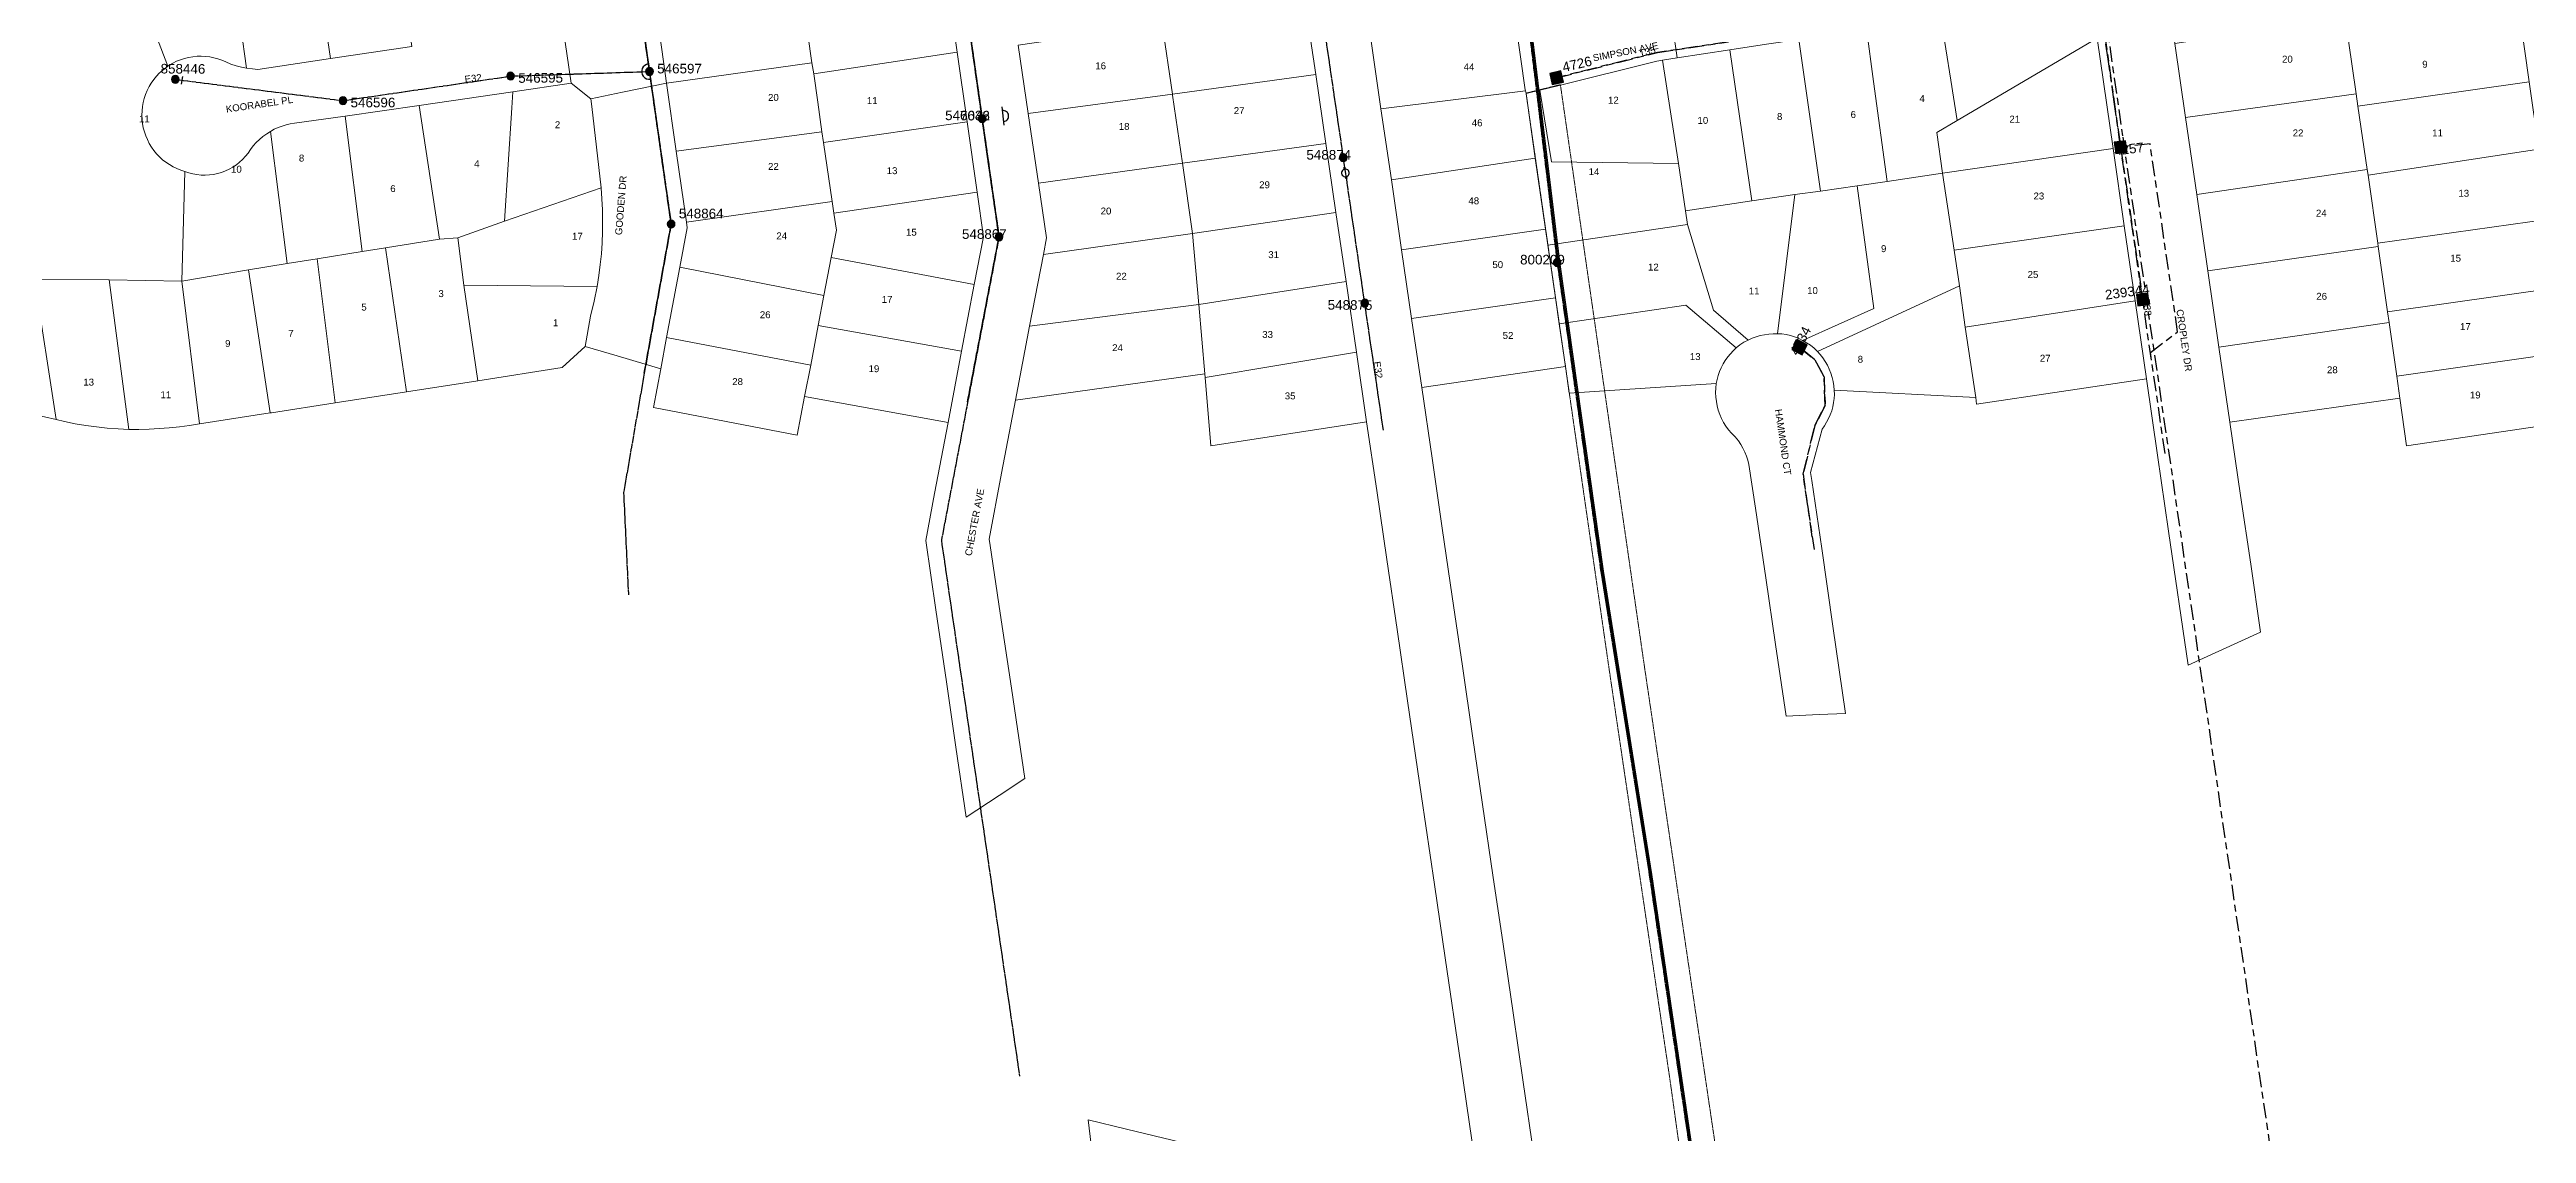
# Model space of a CAD drawing. Header units: metres. Extents: x 311460 to 313373, y 6261260 to 6263889.
# Drawn here: x 312213 to 312858, y 6261847 to 6262129 of the extents above; entities that cross this region are included whole.
import ezdxf
from ezdxf.enums import TextEntityAlignment as Align

# ---------------------------------------------------------------- set-up
doc = ezdxf.new("R2010")
doc.units = ezdxf.units.M
for name, pattern in [('Cable Exist OH', [1, 1, 0]), ('Cable Exist UG', [8.2, 4, -1.2, 1.8, -1.2]), ('HIDDEN', [0.375, 0.25, -0.125]), ('HIDDEN2', [0.1875, 0.125, -0.0625])]:
    doc.linetypes.add(name, pattern=pattern)
doc.layers.get('0').update_dxf_attribs({"color": 6})
for name, color, linetype, lineweight in [('Cadastre Land Parcels_SP_EXT', 9, 'Continuous', 5), ('Cadastre Other Property_SP_EXT', 9, 'HIDDEN', 5), ('Cadastre Roads_SP_EXT', 9, 'Continuous', 5)]:
    doc.layers.add(name, color=color, linetype=linetype, lineweight=lineweight)
for name, color, linetype in [('Equip_SP_HV_EXT', 7, 'Continuous'), ('Equip_SP_LV_EXT', 7, 'Continuous'), ('Mains_HV_EXT', 7, 'Continuous'), ('Mains_LV_EXT', 7, 'Continuous'), ('Mains_SL_EXT', 7, 'Continuous'), ('Mains_TR_EXT', 7, 'Continuous'), ('SupportsOH_SP_TR_HV_LV_SL_EXT', 7, 'Continuous'), ('SupportsUG_SP_LV_SL_EXT', 7, 'Continuous')]:
    doc.layers.add(name, color=color, linetype=linetype)
doc.layers.get('0').freeze()
doc.styles.add('COLUMN_LABEL', font='arial.ttf')
doc.styles.add('POLE_LABEL', font='arial.ttf')
doc.styles.get("Standard").update_dxf_attribs({"font": 'arial.ttf'})
doc.linetypes.add('Cable E OH', pattern='A,9.4,["E",Standard,S=1.7,R=0,X=0,Y=-1],0', length=9.4)
doc.linetypes.add('Cable P UG', pattern='A,6,-0.5,["P",Standard,S=1.7,R=0,X=0.5,Y=-1],-2.9', length=9.4)

# ---------------------------------------------------------------- blocks, each defined once
blk = doc.blocks.new('COLUMN_EXT')
blk.add_hatch(color=256).paths.add_polyline_path([(-1.49, 1.48), (-1.49, -1.49), (1.48, -1.49), (1.48, 1.48)])
blk.add_lwpolyline([(-1.49, -1.49), (1.48, -1.49), (1.48, 1.48), (-1.49, 1.48)], close=True)
for tag, height, style, flags, p in [('STRUCTURE_PLANT_NUMBER', 0.2, 'POLE_LABEL', 9, (1.81, 0.03)), ('ASSET_NUM', 2.5, 'COLUMN_LABEL', 8, (2, 2)), ('STREET_CODE', 0.2, 'COLUMN_LABEL', 9, (1.81, -0.2))]:
    blk.add_attdef(tag, text='', height=height, dxfattribs=dict(style=style, flags=flags)).set_placement(p, align=Align.MIDDLE_LEFT)
at = {"flags": 1}
blk.add_attdef('Z', (1.81, -2.35), '', height=0.2, dxfattribs=at)
at = {"flags": 9}
for tag, p in [('COLUMN_TYPE', (1.81, -0.4)), ('OWNED_BY', (1.81, -0.6)), ('STATE', (1.81, -0.8)), ('USAGE', (1.81, -1)), ('STREETNAME', (1.81, -1.6)), ('SUBURB', (1.81, -1.8)), ('LEGEND', (1.81, -1.2)), ('LOCATION', (1.81, -1.4)), ('NOTES', (1.81, -2))]:
    blk.add_attdef(tag, text='', height=0.2, dxfattribs=at).set_placement(p, align=Align.MIDDLE_LEFT)
blk = doc.blocks.new('LV_OH_LINKS_OPEN_EXT')
for p, q in [((-0.17, 4.97), (-0.17, 5.46)), ((-0.17, 3), (-0.17, 2.5)), ((0.17, 4.97), (0.17, 5.46)), ((0.17, 3), (0.17, 2.5))]:
    blk.add_line(p, q)
blk.add_lwpolyline([(0, 2.99, 1), (0, 4.98, 1)], format="xyb", close=True)
at = {"flags": 9}
for tag, p in [('ACTUAL_STATUS', (0, 0)), ('CONSTRUCTED_VOLTAGE', (0, -0.2)), ('OPERATING_VOLTAGE', (0, -0.6)), ('ORIENTATION', (0, -0.8)), ('OWNED_BY', (0, -1)), ('STATE', (0, -1.2)), ('SWITCH_TYPE', (0, -1.4)), ('NO_PHASES', (0, -0.4)), ('USAGE', (0, -1.6)), ('LEGEND', (0, -1.8)), ('NOTES', (0, -2))]:
    blk.add_attdef(tag, text='', height=0.2, dxfattribs=at).set_placement(p, align=Align.MIDDLE_LEFT)
at = {"flags": 1}
blk.add_attdef('Z', (0, 0), '', height=0.2, dxfattribs=at)
blk = doc.blocks.new('POLE_EXT')
blk.add_hatch(color=256).paths.add_polyline_path([(-1, 0, 1), (1, 0, 1)])
blk.add_lwpolyline([(-1, 0, 1), (1, 0, 1)], format="xyb", close=True)
for tag, height, flags, p in [('pNumber', 2.5, 8, (-17.84, 2.07)), ('OWNED_BY', 0.2, 9, (1.35, -0.4)), ('SPECIAL_USE', 0.2, 9, (1.35, -0.8)), ('STATE', 0.2, 9, (1.35, -1)), ('cLV', 0.2, 9, (1.35, -1.4)), ('hDepth', 0.2, 9, (1.35, -1.6)), ('hDia', 0.2, 9, (1.35, -1.8)), ('cHV', 0.2, 9, (1.35, -2)), ('cLinedev', 0.2, 9, (1.35, -3.4)), ('pExisting', 0.2, 9, (1.35, -3.8)), ('pFooting', 0.2, 9, (1.35, -4.4)), ('pNew', 0.2, 9, (1.35, -4.6)), ('pRelocate', 0.2, 9, (1.35, -5)), ('pRemove', 0.2, 9, (1.35, -5.2)), ('pReplace', 0.2, 9, (1.35, -5.4)), ('pStay', 0.2, 9, (1.35, -5.6)), ('pType', 0.2, 9, (1.35, -5.8)), ('cspan', 0.2, 9, (1.35, -6)), ('STREETNAME', 0.2, 9, (1.35, -6.2)), ('SUBURB', 0.2, 9, (1.35, -6.4)), ('PARENT', 0.2, 9, (1.35, -0.6)), ('USAGE', 0.2, 9, (1.35, -1.2)), ('LBRACKET', 0.2, 9, (1.35, -2.2)), ('LExisting', 0.2, 9, (1.35, -2.4)), ('LANTNUMBER', 0.2, 9, (1.35, -2.6)), ('LOther', 0.2, 9, (1.35, -2.8)), ('LRemove', 0.2, 9, (1.35, -3)), ('LEGEND', 0.2, 9, (1.35, -3.2)), ('LOCATION', 0.2, 9, (1.35, -3.6)), ('PFNUMBER', 0.2, 9, (1.35, -4)), ('NEWPFNUMBER', 0.2, 9, (1.35, -4.2)), ('OPERATED_BY', 0.2, 9, (1.36, -7.01)), ('NOTES', 0.2, 9, (1.35, -6.6)), ('MAINTAINED_BY', 0.2, 9, (1.36, -6.81))]:
    blk.add_attdef(tag, text='', height=height, dxfattribs=dict(flags=flags)).set_placement(p, align=Align.MIDDLE_LEFT)
at = {"style": 'POLE_LABEL'}
for tag, height, flags, p in [('STRUCTURE_PLANT_NUMBER', 0.2, 9, (1.35, 0.03)), ('ASSET_NUM', 2.5, 8, (2, 2)), ('STREET_CODE', 0.2, 9, (1.35, -0.2))]:
    blk.add_attdef(tag, text='', height=height, dxfattribs=dict(at, flags=flags)).set_placement(p, align=Align.MIDDLE_LEFT)
at = {"flags": 1}
blk.add_attdef('Z', (1.35, -7.33), '', height=0.2, dxfattribs=at)
blk = doc.blocks.new('HV_USL_CLOSED_EXT')
blk.add_line((2.4, 5.5), (-2.4, 5.5))
blk.add_lwpolyline([(1.44, 5.5, 0.414214), (0, 6.94, 0.414214), (-1.44, 5.5)], format="xyb")
for tag, height, flags, p in [('STREET_CODE', 0.2, 9, (1.5, 0)), ('ASSET_NUM', 2.5, 8, (2, 2)), ('ACTUAL_STATUS', 0.2, 9, (1.5, -0.2)), ('CONSTRUCTED_VOLTAGE', 0.2, 9, (1.5, -0.4)), ('OPERATING_VOLTAGE', 0.2, 9, (1.5, -0.8)), ('ORIENTATION', 0.2, 9, (1.5, -1)), ('OWNED_BY', 0.2, 9, (1.5, -1.2)), ('OPERATED_BY', 0.2, 9, (1.5, -1.4)), ('STATE', 0.2, 9, (1.5, -1.8)), ('SWITCH_TYPE', 0.2, 9, (1.5, -2)), ('STREETNAME', 0.2, 9, (1.5, -2.8)), ('SUBURB', 0.2, 9, (1.5, -3)), ('Z', 0.2, 1, (1.5, -3.6)), ('NO_PHASES', 0.2, 9, (1.5, -0.6)), ('MAINTAINED_BY', 0.2, 9, (1.5, -1.6)), ('USAGE', 0.2, 9, (1.5, -2.2)), ('LEGEND', 0.2, 9, (1.5, -2.4)), ('LOCATION', 0.2, 9, (1.5, -2.6)), ('NOTES', 0.2, 9, (1.5, -3.2)), ('LABEL_ALIGNMENT', 0.2, 9, (1.5, -3.4))]:
    blk.add_attdef(tag, text='', height=height, dxfattribs=dict(flags=flags)).set_placement(p, align=Align.MIDDLE_LEFT)
blk = doc.blocks.new('End Shackle_EXT')
blk.add_wipeout([(0, 0.25), (1.81, 0.25), (1.82, -0.25), (0, -0.25)])
blk.add_line((1.81, -1), (1.81, 1))
at = {"flags": 1}
blk.add_attdef('Z', (0, 0), '', height=0.2, dxfattribs=at)
at = {"flags": 9}
for tag, p in [('CONNECTOR_TYPE', (0, 0)), ('CONSTRUCTED_VOLTAGE', (0, -0.2)), ('OPERATING_VOLTAGE', (0, -0.6)), ('ORIENTATION', (0, -0.8)), ('OWNED_BY', (0, -1)), ('STATE', (0, -1.2)), ('NO_PHASES', (0, -0.4)), ('USAGE', (0, -1.4)), ('NOTES', (0, -1.6))]:
    blk.add_attdef(tag, text='', height=0.2, dxfattribs=at).set_placement(p, align=Align.MIDDLE_LEFT)

msp = doc.modelspace()

# ---------------------------------------------------------------- linework, layer by layer
at = {"layer": 'Cadastre Land Parcels_SP_EXT', "linetype": 'Continuous'}
for points in [[(312286.09, 6262126.78), (312281.37, 6262158.58), (312259.73, 6262156.15), (312264.23, 6262124.26), (312264.29, 6262124.25), (312265.72, 6262124.06), (312267.15, 6262123.96), (312286.09, 6262126.78)], [(312284.9, 6262159.42), (312281.37, 6262158.58), (312286.09, 6262126.78), (312307.27, 6262129.92), (312302.9, 6262159.78), (312302.37, 6262163.4), (312289.87, 6262160.61), (312284.9, 6262159.42)], [(312264.23, 6262124.26), (312259.73, 6262156.15), (312256.94, 6262156.05), (312232.9, 6262153.25), (312243.75, 6262124.81), (312244.06, 6262125.02), (312245.01, 6262125.58), (312246, 6262126.06), (312247.02, 6262126.47), (312248.07, 6262126.81), (312249.13, 6262127.08), (312250.22, 6262127.26), (312251.32, 6262127.37), (312252.42, 6262127.39), (312253.52, 6262127.34), (312254.61, 6262127.21), (312255.69, 6262127), (312256.76, 6262126.71), (312257.8, 6262126.35), (312258.81, 6262125.91), (312260.13, 6262125.36), (312261.5, 6262124.91), (312262.88, 6262124.53), (312264.23, 6262124.26)], [(312449.25, 6262128.47), (312446.71, 6262146.26), (312409.21, 6262141.03), (312411.43, 6262125.63), (312411.94, 6262122.81), (312449.25, 6262128.47)], [(312409.21, 6262141.03), (312408.85, 6262143.44), (312371.03, 6262138.47), (312373.6, 6262120.34), (312411.43, 6262125.63), (312409.21, 6262141.03)], [(312542.63, 6262122.63), (312539.91, 6262141.06), (312502.68, 6262135.7), (312505.3, 6262117.54), (312542.63, 6262122.63)], [(312709.68, 6262110.63), (312746.11, 6262132.07), (312745.19, 6262138.27), (312739.61, 6262142.66), (312705.41, 6262137.49), (312708, 6262121.18), (312709.68, 6262110.63)], [(312505.3, 6262117.54), (312502.68, 6262135.7), (312465.17, 6262130.29), (312467.78, 6262112.43), (312505.3, 6262117.54)], [(312597.23, 6262118.39), (312597.19, 6262118.66), (312594.61, 6262136.44), (312557.03, 6262131.34), (312559.62, 6262113.65), (312597.23, 6262118.39)], [(312691.41, 6262094.8), (312687.9, 6262120.79), (312686.05, 6262134.51), (312668.39, 6262131.78), (312674.05, 6262092.27), (312683.64, 6262093.65), (312691.41, 6262094.8)], [(312709.68, 6262110.63), (312708, 6262121.18), (312705.41, 6262137.49), (312686.05, 6262134.51), (312687.9, 6262120.79), (312691.41, 6262094.8), (312705.87, 6262096.92), (312704.36, 6262107.52), (312709.68, 6262110.63)], [(312769.16, 6262111.39), (312813.55, 6262117.55), (312811.56, 6262131.4), (312810.65, 6262137.5), (312766.37, 6262130.74), (312769.16, 6262111.39)], [(312858.6, 6262120.73), (312856.15, 6262137.9), (312811.56, 6262131.4), (312813.55, 6262117.55), (312814.01, 6262114.36), (312858.6, 6262120.73)], [(312451.82, 6262110.27), (312449.25, 6262128.47), (312411.94, 6262122.81), (312412.96, 6262115.45), (312414.04, 6262107.67), (312414.45, 6262104.93), (312451.82, 6262110.27)], [(312637.06, 6262099.44), (312632.91, 6262126.38), (312631.48, 6262126.14), (312606.02, 6262119.79), (312600.98, 6262118.54), (312604.02, 6262099.91), (312637.06, 6262099.44)], [(312656.18, 6262089.71), (312650.46, 6262129.04), (312636.78, 6262126.97), (312632.91, 6262126.38), (312637.06, 6262099.44), (312638.91, 6262087.17), (312656.18, 6262089.71)], [(312674.05, 6262092.27), (312668.39, 6262131.78), (312659.98, 6262130.49), (312650.46, 6262129.04), (312656.18, 6262089.71), (312667.4, 6262091.34), (312674.05, 6262092.27)], [(312750.27, 6262103.36), (312746.11, 6262132.07), (312709.68, 6262110.63), (312704.36, 6262107.52), (312705.87, 6262096.92), (312750.27, 6262103.36)], [(312353.88, 6262116.3), (312348.76, 6262120.35), (312333.54, 6262118.15), (312333.26, 6262113.91), (312331.34, 6262084.43), (312356.59, 6262093.09), (312354.11, 6262114.31), (312353.88, 6262116.3)], [(312376.12, 6262102.66), (312414.04, 6262107.67), (312412.96, 6262115.45), (312411.94, 6262122.81), (312411.43, 6262125.63), (312373.6, 6262120.34), (312376.12, 6262102.66)], [(312545.26, 6262104.66), (312542.63, 6262122.63), (312505.3, 6262117.54), (312505.34, 6262117.25), (312507.91, 6262099.5), (312545.26, 6262104.66)], [(312861.13, 6262103.2), (312858.6, 6262120.73), (312814.01, 6262114.36), (312816.43, 6262097.92), (312816.66, 6262096.4), (312861.13, 6262103.2)], [(312314.42, 6262079.73), (312309.14, 6262114.56), (312289.88, 6262111.78), (312294.31, 6262076.52), (312300.42, 6262077.47), (312314.42, 6262079.73)], [(312331.34, 6262084.43), (312333.26, 6262113.91), (312333.54, 6262118.15), (312309.14, 6262114.56), (312314.42, 6262079.73), (312319.19, 6262080.11), (312331.34, 6262084.43)], [(312507.91, 6262099.5), (312505.34, 6262117.25), (312505.3, 6262117.54), (312467.78, 6262112.43), (312470.43, 6262094.34), (312507.91, 6262099.5)], [(312599.79, 6262100.85), (312597.4, 6262117.67), (312597.23, 6262118.39), (312559.62, 6262113.65), (312562.32, 6262095.18), (312599.79, 6262100.85)], [(312637.06, 6262099.44), (312604.02, 6262099.91), (312600.98, 6262118.54), (312597.4, 6262117.67), (312599.79, 6262100.85), (312602.45, 6262082.36), (312603.08, 6262078.23), (312639.47, 6262083.56), (312638.91, 6262087.17), (312637.06, 6262099.44)], [(312814.01, 6262114.36), (312813.55, 6262117.55), (312769.16, 6262111.39), (312772.05, 6262091.36), (312816.43, 6262097.92), (312814.01, 6262114.36)], [(312274.78, 6262073.4), (312270.46, 6262107.8), (312269.45, 6262107.2), (312268.49, 6262106.5), (312267.58, 6262105.73), (312266.72, 6262104.91), (312265.93, 6262104.02), (312265.2, 6262103.08), (312264.6, 6262102.18), (312263.92, 6262101.33), (312263.19, 6262100.53), (312262.4, 6262099.79), (312261.55, 6262099.12), (312260.65, 6262098.51), (312259.71, 6262097.98), (312258.72, 6262097.52), (312257.71, 6262097.13), (312256.67, 6262096.83), (312255.61, 6262096.61), (312254.53, 6262096.47), (312253.45, 6262096.41), (312252.37, 6262096.44), (312251.29, 6262096.55), (312250.22, 6262096.75), (312249.18, 6262097.02), (312248.14, 6262097.4), (312247.37, 6262068.78), (312264.75, 6262071.78), (312274.78, 6262073.4)], [(312294.31, 6262076.52), (312289.88, 6262111.78), (312276.7, 6262109.94), (312275.61, 6262109.76), (312274.54, 6262109.51), (312273.48, 6262109.19), (312272.44, 6262108.81), (312271.43, 6262108.35), (312270.46, 6262107.8), (312274.78, 6262073.4), (312282.64, 6262074.67), (312294.31, 6262076.52)], [(312378.74, 6262084.16), (312416.7, 6262089.6), (312414.45, 6262104.93), (312414.04, 6262107.67), (312376.12, 6262102.66), (312378.74, 6262084.16)], [(312454.43, 6262092.01), (312451.82, 6262110.27), (312414.45, 6262104.93), (312416.7, 6262089.6), (312417.14, 6262086.56), (312454.43, 6262092.01)], [(312547.88, 6262086.68), (312545.26, 6262104.66), (312507.91, 6262099.5), (312510.53, 6262081.2), (312547.88, 6262086.68)], [(312602.45, 6262082.36), (312599.79, 6262100.85), (312562.32, 6262095.18), (312564.98, 6262076.98), (312602.45, 6262082.36)], [(312753.17, 6262083.21), (312750.27, 6262103.36), (312705.87, 6262096.92), (312708.84, 6262076.89), (312753.17, 6262083.21)], [(312863.78, 6262084.94), (312861.13, 6262103.2), (312816.66, 6262096.4), (312819.19, 6262078.67), (312863.78, 6262084.94)], [(312510.53, 6262081.2), (312507.91, 6262099.5), (312470.43, 6262094.34), (312472.53, 6262080.07), (312471.71, 6262075.8), (312510.53, 6262081.2)], [(312708.84, 6262076.89), (312705.87, 6262096.92), (312691.41, 6262094.8), (312683.64, 6262093.65), (312687.99, 6262061.71), (312669.43, 6262053.37), (312670.46, 6262052.78), (312671.45, 6262052.11), (312672.39, 6262051.36), (312673.27, 6262050.54), (312710.23, 6262067.63), (312708.84, 6262076.89)], [(312816.66, 6262096.4), (312816.43, 6262097.92), (312772.05, 6262091.36), (312774.92, 6262071.51), (312819.31, 6262077.87), (312819.19, 6262078.67), (312816.66, 6262096.4)], [(312356.59, 6262093.09), (312331.34, 6262084.43), (312319.19, 6262080.11), (312320.76, 6262067.81), (312355.5, 6262067.46), (312355.96, 6262070.29), (312356.32, 6262073.12), (312356.61, 6262075.96), (312356.8, 6262078.82), (312356.91, 6262081.67), (312356.94, 6262084.53), (312356.88, 6262087.39), (312356.74, 6262090.24), (312356.59, 6262093.09)], [(312416.42, 6262074.95), (312417.8, 6262082.13), (312417.14, 6262086.56), (312416.7, 6262089.6), (312378.74, 6262084.16), (312378.98, 6262082.74), (312377.03, 6262072.43), (312414.53, 6262065.05), (312416.42, 6262074.95)], [(312453.72, 6262067.95), (312456.11, 6262080.35), (312454.43, 6262092.01), (312417.14, 6262086.56), (312417.8, 6262082.13), (312416.42, 6262074.95), (312453.72, 6262067.95)], [(312662.88, 6262055.14), (312667.4, 6262091.34), (312656.18, 6262089.71), (312638.91, 6262087.17), (312639.47, 6262083.56), (312646.21, 6262061.3), (312655.23, 6262053.49), (312656.25, 6262053.95), (312657.31, 6262054.33), (312658.4, 6262054.64), (312659.51, 6262054.88), (312660.62, 6262055.04), (312661.75, 6262055.13), (312662.88, 6262055.14)], [(312669.43, 6262053.37), (312687.99, 6262061.71), (312683.64, 6262093.65), (312674.05, 6262092.27), (312667.4, 6262091.34), (312662.88, 6262055.14), (312664.01, 6262055.06), (312665.14, 6262054.89), (312666.25, 6262054.63), (312667.33, 6262054.29), (312668.39, 6262053.87), (312669.43, 6262053.37)], [(312512.17, 6262062.7), (312510.53, 6262081.2), (312471.71, 6262075.8), (312468.12, 6262057.11), (312512.17, 6262062.7)], [(312550.52, 6262068.71), (312547.88, 6262086.68), (312510.53, 6262081.2), (312512.17, 6262062.7), (312550.52, 6262068.71)], [(312603.08, 6262078.23), (312602.45, 6262082.36), (312564.98, 6262076.98), (312567.6, 6262059.08), (312605.04, 6262064.44), (312603.08, 6262078.23)], [(312655.23, 6262053.49), (312646.21, 6262061.3), (312639.47, 6262083.56), (312603.08, 6262078.23), (312605.04, 6262064.44), (312606.05, 6262057.71), (312638.99, 6262062.56), (312652.14, 6262051.43), (312653.11, 6262052.21), (312654.14, 6262052.9), (312655.23, 6262053.49)], [(312756.03, 6262063.67), (312753.17, 6262083.21), (312708.84, 6262076.89), (312710.23, 6262067.63), (312711.77, 6262056.85), (312756.03, 6262063.67)], [(312866.34, 6262067.18), (312863.78, 6262084.94), (312819.19, 6262078.67), (312819.31, 6262077.87), (312821.71, 6262060.81), (312866.34, 6262067.18)], [(312287.28, 6262037.14), (312282.64, 6262074.67), (312274.78, 6262073.4), (312264.75, 6262071.78), (312270.39, 6262034.5), (312270.68, 6262034.55), (312287.28, 6262037.14)], [(312300.42, 6262077.47), (312294.31, 6262076.52), (312282.64, 6262074.67), (312287.28, 6262037.14), (312305.87, 6262040.03), (312300.42, 6262077.47)], [(312324.42, 6262042.89), (312320.76, 6262067.81), (312319.19, 6262080.11), (312314.42, 6262079.73), (312300.42, 6262077.47), (312305.87, 6262040.03), (312324.42, 6262042.89)], [(312453.72, 6262067.95), (312416.42, 6262074.95), (312414.53, 6262065.05), (312413.02, 6262057.27), (312450.42, 6262050.57), (312453.72, 6262067.95)], [(312821.71, 6262060.81), (312819.31, 6262077.87), (312774.92, 6262071.51), (312777.83, 6262051.64), (312822.12, 6262058.03), (312821.71, 6262060.81)], [(312208.96, 6262069.44), (312190.52, 6262071.1), (312193.12, 6262036.12), (312196.23, 6262035.87), (312199.32, 6262035.55), (312202.4, 6262035.15), (312205.46, 6262034.68), (312208.52, 6262034.14), (312211.56, 6262033.52), (312214.61, 6262032.83), (312208.96, 6262069.44)], [(312228.45, 6262069.17), (312210.51, 6262069.29), (312208.96, 6262069.44), (312214.61, 6262032.83), (312216.82, 6262032.25), (312219.58, 6262031.68), (312222.36, 6262031.23), (312225.15, 6262030.86), (312227.94, 6262030.57), (312230.75, 6262030.36), (312233.55, 6262030.23), (312228.45, 6262069.17)], [(312247.37, 6262068.78), (312228.45, 6262069.17), (312233.55, 6262030.23), (312236.2, 6262030.21), (312238.83, 6262030.28), (312241.47, 6262030.41), (312244.1, 6262030.62), (312246.72, 6262030.9), (312249.33, 6262031.26), (312251.95, 6262031.68), (312247.37, 6262068.78)], [(312270.39, 6262034.5), (312264.75, 6262071.78), (312247.37, 6262068.78), (312251.95, 6262031.68), (312270.39, 6262034.5)], [(312414.53, 6262065.05), (312377.03, 6262072.43), (312373.61, 6262054.17), (312411.16, 6262046.98), (312413.02, 6262057.27), (312414.53, 6262065.05)], [(312553.23, 6262050.3), (312550.52, 6262068.71), (312512.17, 6262062.7), (312513.73, 6262044.71), (312513.83, 6262043.73), (312553.23, 6262050.3)], [(312346.42, 6262046.35), (312352.38, 6262051.78), (312353.76, 6262059.73), (312354.69, 6262063.58), (312355.5, 6262067.46), (312320.76, 6262067.81), (312324.42, 6262042.89), (312346.42, 6262046.35)], [(312513.73, 6262044.71), (312512.17, 6262062.7), (312468.12, 6262057.11), (312464.45, 6262037.84), (312513.73, 6262044.71)], [(312606.05, 6262057.71), (312605.04, 6262064.44), (312567.6, 6262059.08), (312570.23, 6262041.11), (312607.63, 6262046.56), (312606.05, 6262057.71)], [(312652.14, 6262051.43), (312638.99, 6262062.56), (312606.05, 6262057.71), (312607.63, 6262046.56), (312608.62, 6262039.64), (312646.94, 6262042.13), (312647.14, 6262043.2), (312647.43, 6262044.25), (312647.79, 6262045.28), (312648.22, 6262046.28), (312648.72, 6262047.25), (312649.28, 6262048.18), (312649.91, 6262049.07), (312650.6, 6262049.91), (312651.35, 6262050.7), (312652.14, 6262051.43)], [(312711.77, 6262056.85), (312710.23, 6262067.63), (312673.27, 6262050.54), (312674.02, 6262049.71), (312674.71, 6262048.82), (312675.33, 6262047.88), (312675.89, 6262046.9), (312676.37, 6262045.88), (312676.79, 6262044.84), (312677.12, 6262043.76), (312677.39, 6262042.66), (312677.57, 6262041.55), (312677.67, 6262040.43), (312714.51, 6262038.52), (312711.77, 6262056.85)], [(312758.95, 6262043.42), (312756.03, 6262063.67), (312711.77, 6262056.85), (312714.51, 6262038.52), (312714.72, 6262036.8), (312758.95, 6262043.42)], [(312868.75, 6262050.43), (312866.34, 6262067.18), (312821.71, 6262060.81), (312822.12, 6262058.03), (312824.16, 6262044.06), (312868.75, 6262050.43)], [(312450.42, 6262050.57), (312413.02, 6262057.27), (312411.16, 6262046.98), (312409.47, 6262038.81), (312446.88, 6262031.98), (312450.42, 6262050.57)], [(312824.16, 6262044.06), (312822.12, 6262058.03), (312777.83, 6262051.64), (312780.69, 6262032.1), (312824.98, 6262038.36), (312824.16, 6262044.06)], [(312411.16, 6262046.98), (312373.61, 6262054.17), (312372.07, 6262045.96), (312370.19, 6262035.95), (312407.58, 6262028.73), (312409.47, 6262038.81), (312411.16, 6262046.98)], [(312555.89, 6262032.18), (312553.23, 6262050.3), (312513.83, 6262043.73), (312515.33, 6262025.96), (312555.89, 6262032.18)], [(312871.29, 6262032.55), (312868.75, 6262050.43), (312824.16, 6262044.06), (312824.98, 6262038.36), (312826.71, 6262025.98), (312871.29, 6262032.55)]]:
    msp.add_lwpolyline(points, close=True, dxfattribs=at)
msp.add_lwpolyline([(312210.51, 6262069.29), (312228.45, 6262069.17), (312247.37, 6262068.78), (312248.14, 6262097.4), (312247.1, 6262097.71), (312246.08, 6262098.12), (312245.09, 6262098.6), (312244.13, 6262099.15), (312243.22, 6262099.77), (312242.36, 6262100.45), (312241.54, 6262101.19), (312240.78, 6262101.99), (312240.08, 6262102.84), (312239.45, 6262103.74), (312238.88, 6262104.68), (312238.38, 6262105.66), (312237.95, 6262106.68), (312237.6, 6262107.72), (312237.32, 6262108.78), (312237.12, 6262109.87), (312236.99, 6262110.96), (312236.95, 6262112.06), (312236.99, 6262113.16), (312237.1, 6262114.26), (312237.3, 6262115.34), (312237.57, 6262116.41), (312237.92, 6262117.46), (312238.34, 6262118.47), (312238.83, 6262119.46), (312239.4, 6262120.4), (312240.03, 6262121.31), (312240.72, 6262122.16), (312241.48, 6262122.96), (312242.29, 6262123.71), (312243.15, 6262124.4), (312243.75, 6262124.81), (312243.75, 6262124.81), (312232.9, 6262153.25)], dxfattribs=at)
at = {"layer": 'Cadastre Other Property_SP_EXT', "linetype": 'HIDDEN2'}
msp.add_lwpolyline([(312606.34, 6262119.97), (312597.4, 6262117.76), (312618.95, 6261968.35), (312634.94, 6261860.44), (312640.01, 6261824.13), (312653.16, 6261689.95), (312655.05, 6261672.34), (312678.63, 6261455.31), (312682.3, 6261421.86), (312683.96, 6261400.58), (312693.14, 6261401.27), (312691.46, 6261422.77), (312687.72, 6261456.81), (312664.19, 6261673.34), (312649.08, 6261825.49), (312648.32, 6261832.74), (312628.06, 6261969.6), (312606.34, 6262119.97)], close=True, dxfattribs=at)
at = {"layer": 'Cadastre Roads_SP_EXT', "linetype": 'Continuous'}
for points in [[(312446.71, 6262146.26), (312449.25, 6262128.47), (312451.82, 6262110.27), (312454.43, 6262092.01), (312456.11, 6262080.35), (312453.72, 6262067.95), (312450.42, 6262050.57), (312446.88, 6262031.98), (312443.39, 6262013.5), (312441.09, 6262001.28), (312443.71, 6261983.25), (312446.44, 6261964.48), (312448.91, 6261947.5), (312451.59, 6261929.27), (312460.23, 6261934.93), (312466.9, 6261939.28), (312463.37, 6261962.82), (312460.44, 6261982.37), (312457.81, 6261999.96), (312457.56, 6262001.66), (312460.83, 6262018.83), (312464.45, 6262037.84), (312468.12, 6262057.11), (312471.71, 6262075.8), (312472.53, 6262080.07), (312470.43, 6262094.34), (312467.78, 6262112.43), (312465.17, 6262130.29)], [(312539.91, 6262141.06), (312542.63, 6262122.63), (312545.26, 6262104.66), (312547.88, 6262086.68), (312550.52, 6262068.71), (312553.23, 6262050.3), (312555.89, 6262032.18), (312558.5, 6262014.32), (312561.14, 6261996.34), (312563.81, 6261978.09), (312566.53, 6261959.51), (312570.18, 6261934.6), (312573.53, 6261911.73), (312576.34, 6261892.59), (312580.4, 6261864.86), (312585.47, 6261830.25)], [(312307.27, 6262129.92), (312286.09, 6262126.78), (312267.15, 6262123.96), (312265.72, 6262124.06), (312264.29, 6262124.25), (312264.23, 6262124.26), (312262.88, 6262124.53), (312261.5, 6262124.91), (312260.13, 6262125.36), (312258.81, 6262125.91), (312257.8, 6262126.35), (312256.76, 6262126.71), (312255.69, 6262127), (312254.61, 6262127.21), (312253.52, 6262127.34), (312252.42, 6262127.39), (312251.32, 6262127.37), (312250.22, 6262127.26), (312249.13, 6262127.08), (312248.07, 6262126.81), (312247.02, 6262126.47), (312246, 6262126.06), (312245.01, 6262125.58), (312244.06, 6262125.02), (312243.75, 6262124.81), (312243.15, 6262124.4), (312242.29, 6262123.71), (312241.48, 6262122.96), (312240.72, 6262122.16), (312240.03, 6262121.31), (312239.4, 6262120.4), (312238.83, 6262119.46), (312238.34, 6262118.47), (312237.92, 6262117.46), (312237.57, 6262116.41), (312237.3, 6262115.34), (312237.1, 6262114.26), (312236.99, 6262113.16), (312236.95, 6262112.06), (312236.99, 6262110.96), (312237.12, 6262109.87), (312237.32, 6262108.78), (312237.6, 6262107.72), (312237.95, 6262106.68), (312238.38, 6262105.66), (312238.88, 6262104.68), (312239.45, 6262103.74), (312240.08, 6262102.84), (312240.78, 6262101.99), (312241.54, 6262101.19), (312242.36, 6262100.45), (312243.22, 6262099.77), (312244.13, 6262099.15), (312245.09, 6262098.6), (312246.08, 6262098.12), (312247.1, 6262097.71), (312248.14, 6262097.4), (312249.18, 6262097.02), (312250.22, 6262096.75), (312251.29, 6262096.55), (312252.37, 6262096.44), (312253.45, 6262096.41), (312254.53, 6262096.47), (312255.61, 6262096.61), (312256.67, 6262096.83), (312257.71, 6262097.13), (312258.72, 6262097.52), (312259.71, 6262097.98), (312260.65, 6262098.51), (312261.55, 6262099.12), (312262.4, 6262099.79), (312263.19, 6262100.53), (312263.92, 6262101.33), (312264.6, 6262102.18), (312265.2, 6262103.08), (312265.93, 6262104.02), (312266.72, 6262104.91), (312267.58, 6262105.73), (312268.49, 6262106.5), (312269.45, 6262107.2), (312270.46, 6262107.8), (312271.43, 6262108.35), (312272.44, 6262108.81), (312273.48, 6262109.19), (312274.54, 6262109.51), (312275.61, 6262109.76), (312276.7, 6262109.94), (312289.88, 6262111.78), (312309.14, 6262114.56), (312333.54, 6262118.15), (312348.76, 6262120.35), (312348.76, 6262120.35), (312347.61, 6262128.08), (312346.48, 6262135.75)], [(312599.36, 6261841.82), (312596.66, 6261860.29), (312594.03, 6261878.26), (312591.41, 6261896.21), (312588.78, 6261914.17), (312586.09, 6261932.55), (312583.48, 6261950.44), (312580.83, 6261968.58), (312578.18, 6261986.72), (312575.58, 6262004.53), (312572.91, 6262022.73), (312570.23, 6262041.11), (312567.6, 6262059.08), (312564.98, 6262076.98), (312562.32, 6262095.18), (312559.62, 6262113.65), (312557.03, 6262131.34)], [(312512.42, 6261843.42), (312493.34, 6261848.01), (312483.34, 6261850.41), (312484.4, 6261841.79)]]:
    msp.add_lwpolyline(points, dxfattribs=at)
for points in [[(312636.78, 6262126.97), (312635.61, 6262134.81), (312634.44, 6262142.59), (312594.61, 6262136.44), (312597.19, 6262118.66), (312597.23, 6262118.39), (312597.4, 6262117.67), (312600.98, 6262118.54), (312606.02, 6262119.79), (312631.48, 6262126.14), (312632.91, 6262126.38), (312636.78, 6262126.97)], [(312766.37, 6262130.74), (312764.75, 6262141.99), (312753.36, 6262139.82), (312745.19, 6262138.27), (312746.11, 6262132.07), (312750.27, 6262103.36), (312753.17, 6262083.21), (312756.03, 6262063.67), (312758.95, 6262043.42), (312761.82, 6262023.55), (312764.71, 6262003.73), (312769.79, 6261968.8), (312777.83, 6261972.48), (312788.66, 6261977.43), (312786.1, 6261995.1), (312783.48, 6262012.97), (312780.69, 6262032.1), (312777.83, 6262051.64), (312774.92, 6262071.51), (312772.05, 6262091.36), (312769.16, 6262111.39), (312766.37, 6262130.74)], [(312376.12, 6262102.66), (312373.6, 6262120.34), (312362.12, 6262117.99), (312353.88, 6262116.3), (312354.11, 6262114.31), (312356.59, 6262093.09), (312356.74, 6262090.24), (312356.88, 6262087.39), (312356.94, 6262084.53), (312356.91, 6262081.67), (312356.8, 6262078.82), (312356.61, 6262075.96), (312356.32, 6262073.12), (312355.96, 6262070.29), (312355.5, 6262067.46), (312354.69, 6262063.58), (312353.76, 6262059.73), (312352.38, 6262051.78), (312360.68, 6262049.33), (312372.07, 6262045.96), (312373.61, 6262054.17), (312377.03, 6262072.43), (312378.98, 6262082.74), (312378.74, 6262084.16), (312376.12, 6262102.66)], [(312662.88, 6262055.14), (312661.75, 6262055.13), (312660.62, 6262055.04), (312659.51, 6262054.88), (312658.4, 6262054.64), (312657.31, 6262054.33), (312656.25, 6262053.95), (312655.23, 6262053.49), (312654.14, 6262052.9), (312653.11, 6262052.21), (312652.14, 6262051.43), (312651.35, 6262050.7), (312650.6, 6262049.91), (312649.91, 6262049.07), (312649.28, 6262048.18), (312648.72, 6262047.25), (312648.22, 6262046.28), (312647.79, 6262045.28), (312647.43, 6262044.25), (312647.14, 6262043.2), (312646.94, 6262042.13), (312646.81, 6262040.98), (312646.77, 6262039.82), (312646.82, 6262038.65), (312646.95, 6262037.5), (312647.17, 6262036.36), (312647.47, 6262035.23), (312647.85, 6262034.13), (312648.31, 6262033.07), (312648.84, 6262032.03), (312649.45, 6262031.04), (312650.13, 6262030.1), (312650.88, 6262029.21), (312651.83, 6262028.26), (312652.7, 6262027.24), (312653.33, 6262026.3), (312653.88, 6262025.31), (312654.37, 6262024.3), (312654.79, 6262023.25), (312655.15, 6262022.18), (312655.44, 6262021.1), (312657.15, 6262009.73), (312659.82, 6261991.58), (312662.36, 6261974.22), (312665.11, 6261955.57), (312673.74, 6261955.96), (312680.6, 6261956.27), (312677.28, 6261978.99), (312674.38, 6261999.17), (312671.81, 6262016.93), (312671.48, 6262019.01), (312674.47, 6262030.27), (312675.11, 6262031.15), (312675.68, 6262032.07), (312676.19, 6262033.04), (312676.62, 6262034.03), (312676.99, 6262035.06), (312677.28, 6262036.11), (312677.49, 6262037.18), (312677.63, 6262038.26), (312677.69, 6262039.34), (312677.67, 6262040.43), (312677.57, 6262041.55), (312677.39, 6262042.66), (312677.12, 6262043.76), (312676.79, 6262044.84), (312676.37, 6262045.88), (312675.89, 6262046.9), (312675.33, 6262047.88), (312674.71, 6262048.82), (312674.02, 6262049.71), (312673.27, 6262050.54), (312672.39, 6262051.36), (312671.45, 6262052.11), (312670.46, 6262052.78), (312669.43, 6262053.37), (312668.39, 6262053.87), (312667.33, 6262054.29), (312666.25, 6262054.63), (312665.14, 6262054.89), (312664.01, 6262055.06), (312662.88, 6262055.14)]]:
    msp.add_lwpolyline(points, close=True, dxfattribs=at)
at = {"layer": 'Mains_HV_EXT', "linetype": 'Cable P UG'}
msp.add_lwpolyline([(312561.21, 6262397.21), (312572.16, 6262316.9), (312582.97, 6262239), (312595.81, 6262156.27), (312605.8, 6262073.71), (312617.17, 6261993.28), (312629.79, 6261914.24), (312642.01, 6261831.2), (312649.66, 6261752.61), (312654.97, 6261699.69), (312664.4, 6261605.18), (312670.98, 6261528.11), (312681.52, 6261426.01), (312691.82, 6261339.74), (312699.26, 6261260.43)], dxfattribs=at)
at = {"layer": 'Mains_HV_EXT', "linetype": 'Cable E OH'}
msp.add_lwpolyline([(312561.48, 6262397.44), (312572.46, 6262316.94), (312583.26, 6262239.05), (312596.11, 6262156.31), (312606.09, 6262073.74), (312617.47, 6261993.32), (312630.09, 6261914.29), (312642.31, 6261831.23), (312649.96, 6261752.64), (312655.27, 6261699.72), (312664.7, 6261605.21), (312671.28, 6261528.14), (312681.82, 6261426.04), (312692.12, 6261339.76), (312699.56, 6261260.46)], dxfattribs=at)
at = {"layer": 'Mains_HV_EXT', "linetype": 'Cable Exist OH'}
for points in [[(312571.87, 6262316.86), (312582.67, 6262238.96), (312595.52, 6262156.23), (312605.5, 6262073.67), (312616.87, 6261993.23), (312629.49, 6261914.19), (312641.71, 6261831.16), (312649.36, 6261752.58)], [(312433.82, 6262257.69), (312439.75, 6262223.65), (312455.77, 6262111.15)], [(312359.55, 6262190.69), (312374.78, 6262083.68), (312367.77, 6262044.84), (312362.39, 6262013.75), (312363.65, 6261987.1)], [(312455.77, 6262111.15), (312460.16, 6262080.35), (312445.14, 6262001.28), (312455.54, 6261929.94), (312465.51, 6261861.83)]]:
    msp.add_lwpolyline(points, dxfattribs=at)
at = {"layer": 'Mains_HV_EXT', "linetype": 'Cable Exist UG'}
msp.add_lwpolyline([(312735.46, 6262227.3), (312750.58, 6262121.67), (312752.77, 6262106.34), (312792.43, 6261834.31), (312785.77, 6261831.39)], dxfattribs=at)
at = {"layer": 'Mains_LV_EXT', "linetype": 'Cable Exist UG'}
for points in [[(312739.51, 6262191.98), (312742.83, 6262192.46), (312749.5, 6262144.25), (312746.88, 6262141.18), (312752.24, 6262103.73)], [(312650.15, 6262131.11), (312631.64, 6262128.37), (312605.35, 6262121.78)], [(312763.8, 6262023.93), (312752.24, 6262103.73)], [(312671.92, 6262002.21), (312669.54, 6262018.56), (312672.63, 6262031.23), (312675.28, 6262036.47), (312675.01, 6262043.91), (312672.62, 6262048.34), (312668.62, 6262051.63)]]:
    msp.add_lwpolyline(points, dxfattribs=at)
at = {"layer": 'Mains_LV_EXT', "linetype": 'Cable Exist OH'}
for points in [[(312364.61, 6262155.24), (312369.14, 6262123.41)], [(312455.77, 6262111.15), (312449.24, 6262156.93)], [(312549.85, 6262100.96), (312543.87, 6262141.73)], [(312289.3, 6262115.82), (312332.96, 6262122.21)], [(312332.96, 6262122.21), (312369.14, 6262123.41)], [(312374.78, 6262083.68), (312369.14, 6262123.41)], [(312460.16, 6262080.35), (312457.02, 6262102.27), (312455.77, 6262111.15)], [(312555.4, 6262063.09), (312549.85, 6262100.96)], [(312374.71, 6262083.67), (312367.76, 6262044.81)], [(312451.96, 6262037.37), (312460.16, 6262080.35)], [(312560.26, 6262029.98), (312555.4, 6262063.09)]]:
    msp.add_lwpolyline(points, dxfattribs=at)
at = {"layer": 'Mains_LV_EXT', "linetype": 'Continuous'}
msp.add_lwpolyline([(312368.86, 6262125.39, 1.024202), (312369.42, 6262121.43)], format="xyb", dxfattribs=at)
at = {"layer": 'Mains_SL_EXT', "linetype": 'Cable Exist OH'}
for points in [[(312444.15, 6262192.71), (312449.24, 6262156.93), (312455.77, 6262111.15)], [(312549.85, 6262100.96), (312543.87, 6262141.73), (312538.65, 6262177.21)], [(312369.14, 6262123.41), (312364.61, 6262155.24)], [(312332.96, 6262122.21), (312369.14, 6262123.41)], [(312374.78, 6262083.68), (312369.14, 6262123.41)], [(312451.96, 6262037.37), (312460.16, 6262080.35), (312455.77, 6262111.15)], [(312560.26, 6262029.98), (312555.4, 6262063.09), (312549.85, 6262100.96)], [(312367.77, 6262044.84), (312374.78, 6262083.68)]]:
    msp.add_lwpolyline(points, dxfattribs=at)
at = {"layer": 'Mains_SL_EXT', "linetype": 'Cable Exist UG'}
for points in [[(312752.24, 6262103.73), (312750.56, 6262115.47), (312748.97, 6262126.59), (312739.51, 6262191.98)], [(312605.35, 6262121.78), (312631.64, 6262128.37), (312650.15, 6262131.11)], [(312763.8, 6262023.93), (312760, 6262050.2), (312767.07, 6262055.62), (312759.89, 6262104.61), (312752.24, 6262103.73)], [(312752.24, 6262103.73), (312758, 6262064.05)], [(312668.55, 6262051.66), (312672.62, 6262048.34), (312675.01, 6262043.91), (312675.28, 6262036.47), (312672.63, 6262031.23), (312669.54, 6262018.56), (312672.4, 6261998.97)]]:
    msp.add_lwpolyline(points, dxfattribs=at)
at = {"layer": 'Mains_TR_EXT', "linetype": 'Cable Exist OH'}
msp.add_lwpolyline([(312560.94, 6262396.97), (312571.87, 6262316.86), (312582.67, 6262238.96), (312595.52, 6262156.23), (312605.5, 6262073.67), (312616.87, 6261993.23), (312629.49, 6261914.19), (312641.71, 6261831.16), (312649.36, 6261752.58), (312654.67, 6261699.66), (312664.1, 6261605.16), (312670.68, 6261528.09), (312681.22, 6261425.98), (312691.52, 6261339.71), (312698.96, 6261260.41)], dxfattribs=at)

# ---------------------------------------------------------------- block references
at = {"layer": 'Equip_SP_HV_EXT'}
ref = msp.add_blockref('HV_USL_CLOSED_EXT', (312455.77, 6262111.15), dxfattribs=dict(at, rotation=276.8842694536462))
ref.add_attrib('ASSET_NUM', '7042', dxfattribs={"layer": '0', "height": 2.5}).set_placement((312457.77, 6262111.9), align=Align.MIDDLE_RIGHT)
at = {"layer": 'Equip_SP_LV_EXT', "rotation": 187.1594597701551}
msp.add_blockref('LV_OH_LINKS_OPEN_EXT', (312549.85, 6262100.96), dxfattribs=at)
at = {"layer": 'SupportsOH_SP_TR_HV_LV_SL_EXT'}
ref = msp.add_blockref('POLE_EXT', (312332.96, 6262122.21), dxfattribs=at)
ref.add_attrib('ASSET_NUM', '546595', dxfattribs={"layer": '0', "height": 2.5, "rotation": 0.27375, "style": 'POLE_LABEL'}).set_placement((312334.96, 6262122.96), align=Align.TOP_LEFT)
ref = msp.add_blockref('POLE_EXT', (312369.14, 6262123.41), dxfattribs=at)
ref.add_attrib('ASSET_NUM', '546597', dxfattribs={"layer": '0', "height": 2.5, "style": 'POLE_LABEL'}).set_placement((312371.14, 6262124.16), align=Align.MIDDLE_LEFT)
ref = msp.add_blockref('POLE_EXT', (312289.3, 6262115.82), dxfattribs=at)
ref.add_attrib('ASSET_NUM', '546596', dxfattribs={"layer": '0', "height": 2.5, "style": 'POLE_LABEL'}).set_placement((312291.3, 6262116.58), align=Align.TOP_LEFT)
ref = msp.add_blockref('POLE_EXT', (312455.77, 6262111.15), dxfattribs=at)
ref.add_attrib('ASSET_NUM', '546636', dxfattribs={"layer": '0', "height": 2.5, "rotation": 359.51907, "style": 'POLE_LABEL'}).set_placement((312457.77, 6262111.9), align=Align.MIDDLE_RIGHT)
ref = msp.add_blockref('POLE_EXT', (312549.85, 6262100.96), dxfattribs=at)
ref.add_attrib('ASSET_NUM', '548874', dxfattribs={"layer": '0', "height": 2.5, "rotation": 359.9713, "style": 'POLE_LABEL'}).set_placement((312551.85, 6262101.71), align=Align.MIDDLE_RIGHT)
ref = msp.add_blockref('POLE_EXT', (312374.78, 6262083.68), dxfattribs=at)
ref.add_attrib('ASSET_NUM', '548864', dxfattribs={"layer": '0', "height": 2.5, "style": 'POLE_LABEL'}).set_placement((312376.78, 6262084.43), align=Align.BOTTOM_LEFT)
ref = msp.add_blockref('POLE_EXT', (312460.16, 6262080.35), dxfattribs=at)
ref.add_attrib('ASSET_NUM', '548867', dxfattribs={"layer": '0', "height": 2.5, "rotation": 0.11378, "style": 'POLE_LABEL'}).set_placement((312462.16, 6262081.1), align=Align.MIDDLE_RIGHT)
ref = msp.add_blockref('POLE_EXT', (312605.5, 6262073.67), dxfattribs=at)
ref.add_attrib('ASSET_NUM', '800209', dxfattribs={"layer": '0', "height": 2.5, "style": 'POLE_LABEL'}).set_placement((312607.5, 6262074.42), align=Align.MIDDLE_RIGHT)
ref = msp.add_blockref('POLE_EXT', (312555.4, 6262063.09), dxfattribs=at)
ref.add_attrib('ASSET_NUM', '548875', dxfattribs={"layer": '0', "height": 2.5, "rotation": 359.72301, "style": 'POLE_LABEL'}).set_placement((312557.4, 6262063.84), align=Align.TOP_RIGHT)
at = {"layer": 'SupportsUG_SP_LV_SL_EXT'}
ref = msp.add_blockref('COLUMN_EXT', (312605.35, 6262121.78), dxfattribs=dict(at, rotation=12.89118660771647))
ref.add_attrib('ASSET_NUM', '4726', dxfattribs={"layer": '0', "height": 2.5, "rotation": 12.89089, "style": 'COLUMN_LABEL'}).set_placement((312607.35, 6262122.53), align=Align.BOTTOM_LEFT)
ref = msp.add_blockref('COLUMN_EXT', (312752.24, 6262103.73), dxfattribs=dict(at, rotation=277.0613806837357))
ref.add_attrib('ASSET_NUM', '4257', dxfattribs={"layer": '0', "height": 2.5, "rotation": 7.09761, "style": 'COLUMN_LABEL'}).set_placement((312754.24, 6262104.48), align=Align.TOP_CENTER)
ref = msp.add_blockref('COLUMN_EXT', (312758, 6262064.05), dxfattribs=dict(at, rotation=277.0609805227356))
ref.add_attrib('ASSET_NUM', '239344', dxfattribs={"layer": '0', "height": 2.5, "rotation": 7.65833, "style": 'COLUMN_LABEL'}).set_placement((312760, 6262064.8), align=Align.BOTTOM_RIGHT)
ref = msp.add_blockref('COLUMN_EXT', (312668.62, 6262051.63), dxfattribs=dict(at, rotation=152.7986351220693))
ref.add_attrib('ASSET_NUM', '4734', dxfattribs={"layer": '0', "height": 2.5, "rotation": 62.90751, "style": 'COLUMN_LABEL'}).set_placement((312670.62, 6262052.38), align=Align.BOTTOM_CENTER)

# ---------------------------------------------------------------- texts
at = {"layer": 'Cadastre Land Parcels_SP_EXT'}
for s, p in [('20', (312794.26, 6262125.72)), ('16', (312485.23, 6262123.99)), ('44', (312581.14, 6262123.7)), ('9', (312830.77, 6262124.39)), ('20', (312400.01, 6262115.76)), ('11', (312425.74, 6262114.93)), ('27', (312521.29, 6262112.32)), ('12', (312618.74, 6262115.04)), ('4', (312699.84, 6262115.48)), ('11', (312236.2, 6262110.18)), ('2', (312344.5, 6262108.65)), ('18', (312491.35, 6262108.21)), ('46', (312583.27, 6262109.15)), ('10', (312642.05, 6262109.78)), ('8', (312662.74, 6262110.77)), ('6', (312681.91, 6262111.3)), ('21', (312723.26, 6262110.1)), ('22', (312797.04, 6262106.51)), ('11', (312833.37, 6262106.52)), ('8', (312277.84, 6262099.97)), ('10', (312260.17, 6262097.06)), ('4', (312323.48, 6262098.48)), ('22', (312400.01, 6262097.8)), ('13', (312430.91, 6262096.68)), ('29', (312527.9, 6262093.01)), ('14', (312613.69, 6262096.42)), ('6', (312301.63, 6262092.01)), ('20', (312486.62, 6262086.18)), ('48', (312582.39, 6262088.84)), ('23', (312729.54, 6262090.09)), ('13', (312840.19, 6262090.8)), ('17', (312348.97, 6262079.61)), ('24', (312402.17, 6262079.7)), ('15', (312435.94, 6262080.66)), ('24', (312803.09, 6262085.62)), ('31', (312530.27, 6262074.82)), ('9', (312689.83, 6262076.38)), ('15', (312838.07, 6262073.89)), ('22', (312490.63, 6262069.2)), ('50', (312588.63, 6262072.22)), ('12', (312629.15, 6262071.58)), ('25', (312728.01, 6262069.65)), ('5', (312294.1, 6262061.16)), ('3', (312314.18, 6262064.67)), ('17', (312429.62, 6262063.16)), ('11', (312655.39, 6262065.36)), ('10', (312670.59, 6262065.47)), ('26', (312803.18, 6262063.97)), ('7', (312275.09, 6262054.34)), ('1', (312343.99, 6262057.09)), ('26', (312397.87, 6262059.18)), ('33', (312528.7, 6262054.03)), ('52', (312591.31, 6262053.78)), ('17', (312840.62, 6262056.1)), ('9', (312258.62, 6262051.69)), ('24', (312489.62, 6262050.59)), ('13', (312640.05, 6262048.28)), ('8', (312683.76, 6262047.57)), ('27', (312731.2, 6262047.85)), ('13', (312221.7, 6262041.63)), ('28', (312390.68, 6262041.76)), ('19', (312426.19, 6262045.12)), ('28', (312805.96, 6262044.84)), ('11', (312241.8, 6262038.35)), ('35', (312534.57, 6262038.04)), ('19', (312843.18, 6262038.28))]:
    msp.add_text(s, height=1.8, dxfattribs=at).set_placement(p)
at = {"layer": 'Cadastre Roads_SP_EXT'}
for s, rotation, p in [('SIMPSON AVE', 10.97208, (312614.97, 6262126.03)), ('KOORABEL PL', 8.37959, (312258.97, 6262112.69)), ('GOODEN DR', 85.44289, (312361.96, 6262080.75)), ('CROPLEY DR', 278.26218, (312766.73, 6262061.36)), ('HAMMOND CT', 278.323, (312662.19, 6262035.37)), ('CHESTER AVE', 79.21915, (312453, 6261997.16))]:
    msp.add_text(s, height=1.8, rotation=rotation, dxfattribs=at).set_placement(p)
at = {"layer": 'Mains_LV_EXT'}
for s, rotation, p in [('T35', 12.97362, (312627.08, 6262127.23)), ('E32', 7.27311, (312321.12, 6262120.46)), ('T38', 277.09474, (312758, 6262064)), ('E32', 278.35987, (312557.65, 6262047.79))]:
    msp.add_text(s, height=1.8, rotation=rotation, dxfattribs=at).set_placement(p)

# ---------------------------------------------------------------- next in the draw order: block references
at = {"layer": 'Mains_LV_EXT', "rotation": 351.6609448854616}
msp.add_blockref('End Shackle_EXT', (312245.64, 6262121.36), dxfattribs=at)

# ---------------------------------------------------------------- next in the draw order: linework, layer by layer
at = {"layer": 'Mains_LV_EXT', "linetype": 'Cable Exist OH'}
msp.add_lwpolyline([(312245.64, 6262121.36), (312289.3, 6262115.82)], dxfattribs=at)
at = {"layer": 'Mains_SL_EXT', "linetype": 'Cable Exist OH'}
msp.add_lwpolyline([(312245.64, 6262121.36), (312289.3, 6262115.82), (312332.96, 6262122.21)], dxfattribs=at)

# ---------------------------------------------------------------- next in the draw order: block references
at = {"layer": 'SupportsOH_SP_TR_HV_LV_SL_EXT'}
ref = msp.add_blockref('POLE_EXT', (312245.64, 6262121.36), dxfattribs=at)
ref.add_attrib('ASSET_NUM', '858446', dxfattribs={"layer": '0', "height": 2.5, "rotation": 359.61775, "style": 'POLE_LABEL'}).set_placement((312247.64, 6262122.11), align=Align.BOTTOM_CENTER)

doc.saveas('drawing.dxf')
